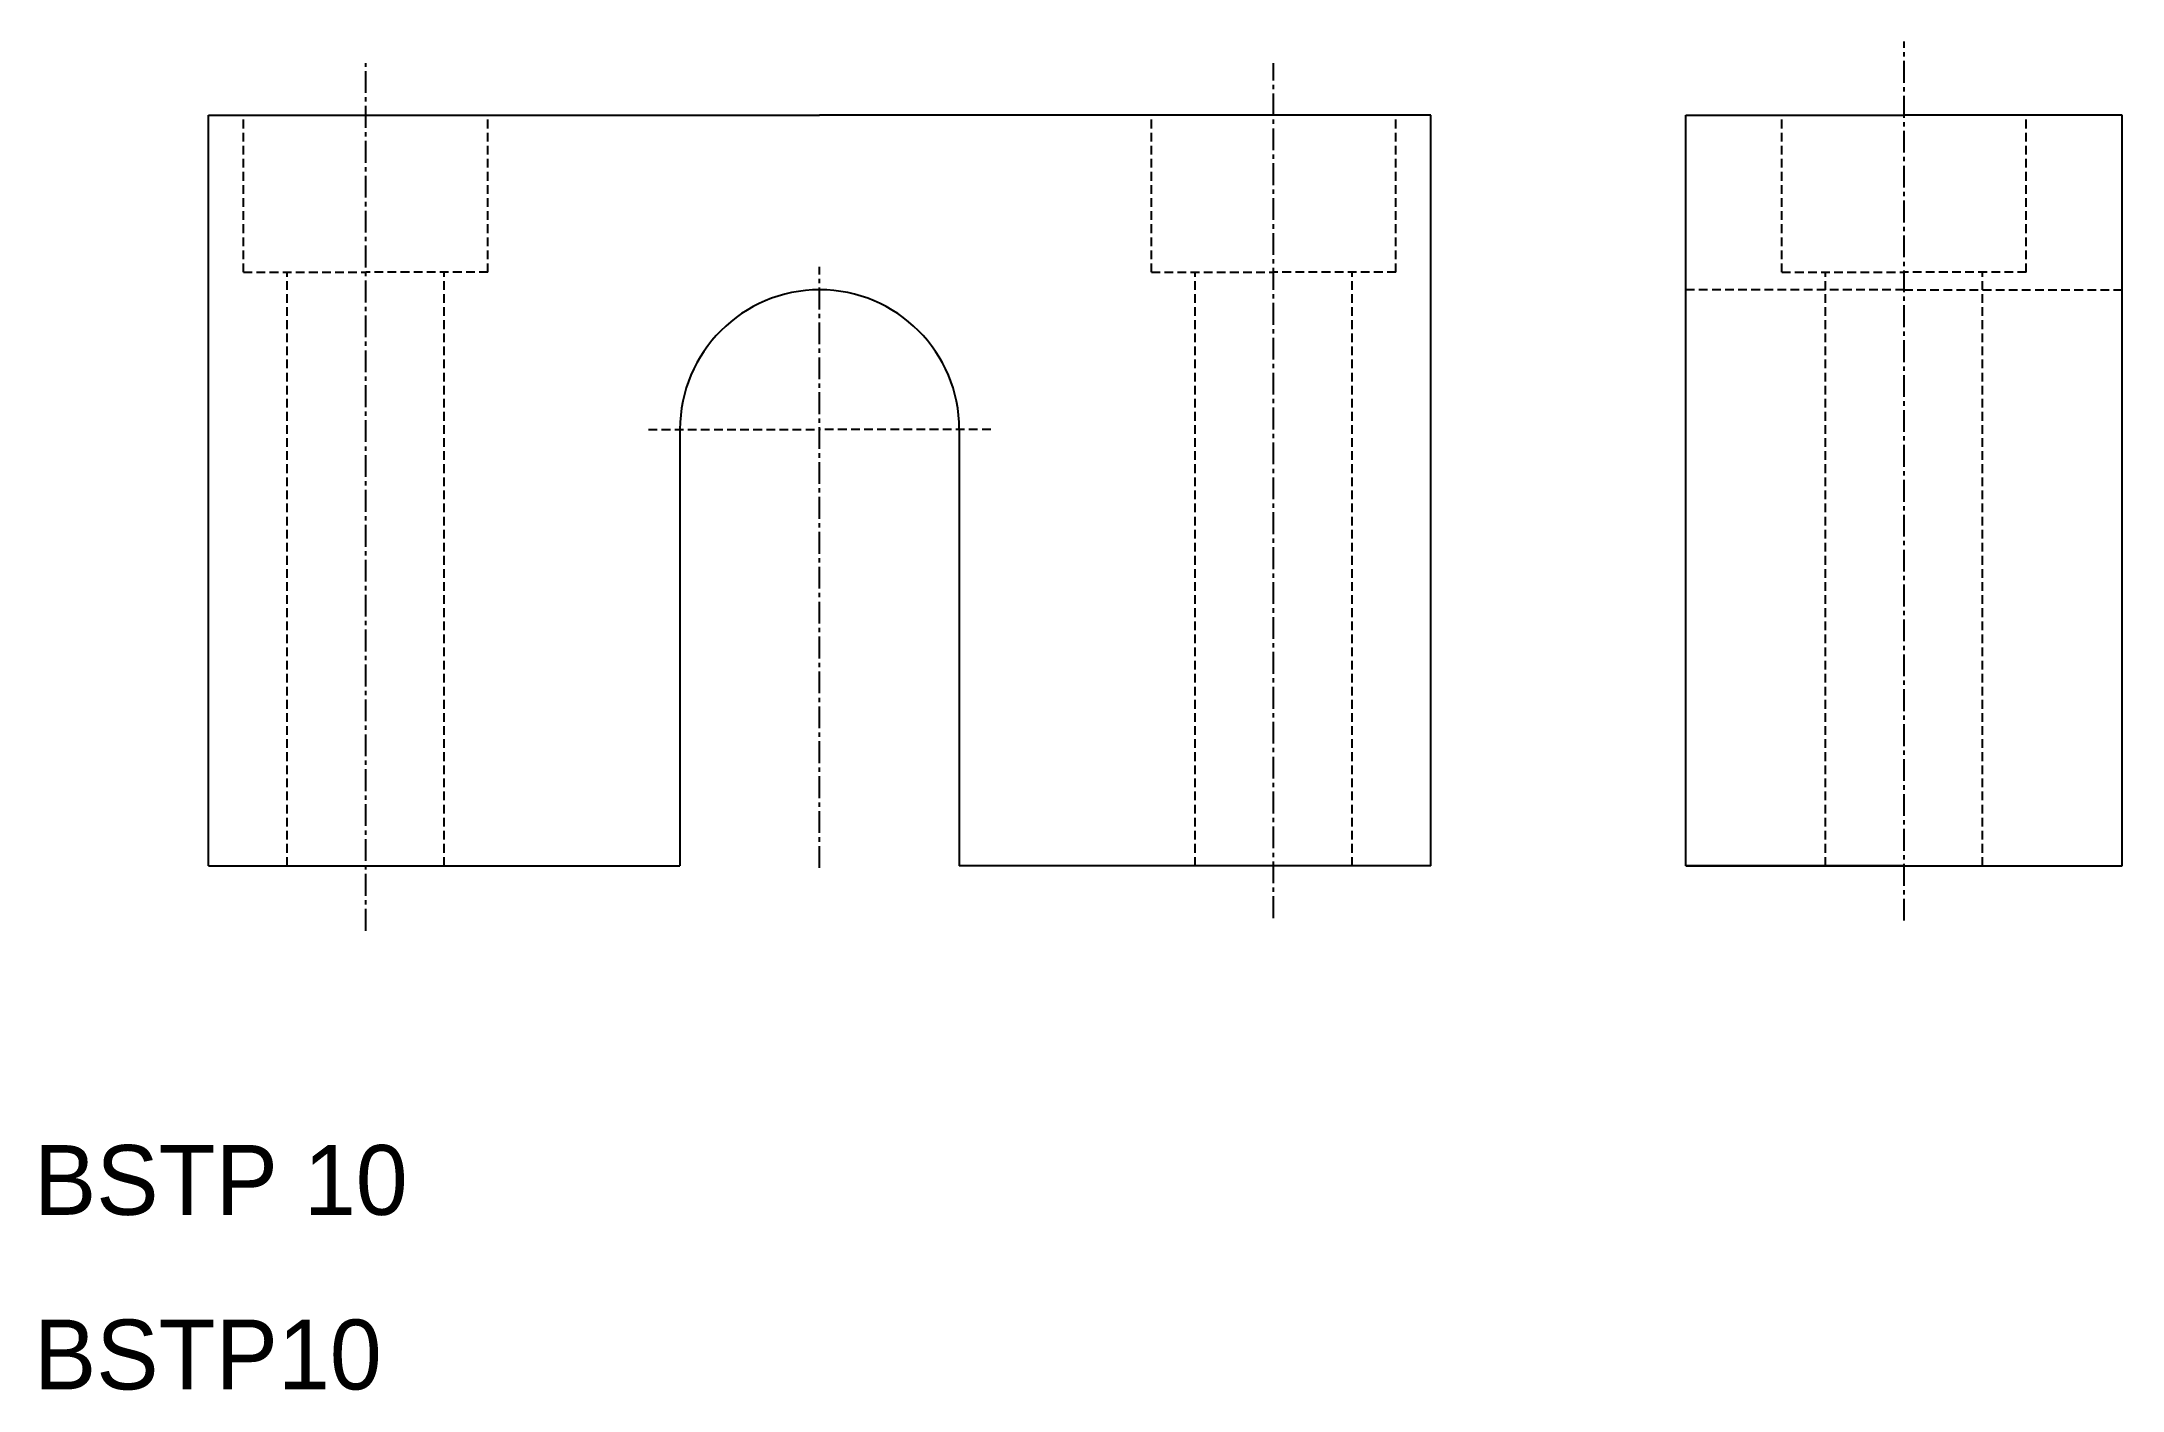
# Model space of a CAD drawing. Extents: x 10 to 130, y 10 to 87.
import ezdxf

# ---------------------------------------------------------------- set-up
doc = ezdxf.new("R2010")
doc.units = 0
doc.linetypes.add('CENTER', pattern=[2, 1.25, -0.25, 0.25, -0.25])
doc.linetypes.add('DASHED', pattern=[0.75, 0.5, -0.25])
doc.layers.get('0').update_dxf_attribs({"linetype": 'CONTINUOUS'})
doc.layers.add('CENTER', color=1, linetype='CENTER')

msp = doc.modelspace()

# ---------------------------------------------------------------- linework, layer by layer
at = {"color": 0}
for p, q in [((20, 40), (20, 83)), ((90, 40), (90, 83))]:
    msp.add_line(p, q, dxfattribs=at)
at = {"color": 7, "linetype": 'CONTINUOUS'}
for p, q in [((20, 83), (55, 83)), ((90, 83), (55, 83)), ((104.61, 40), (104.61, 83)), ((104.61, 83), (117.11, 83)), ((129.61, 83), (117.11, 83)), ((129.61, 40), (129.61, 83)), ((47, 65), (47, 40)), ((63, 65), (63, 40)), ((20, 40), (47, 40)), ((90, 40), (63, 40)), ((117.11, 40), (104.61, 40)), ((104.61, 40), (129.61, 40)), ((117.11, 40), (129.61, 40))]:
    msp.add_line(p, q, dxfattribs=at)
at = {"color": 3, "linetype": 'DASHED'}
for p, q in [((22, 74), (22, 83)), ((36, 74), (36, 83)), ((74, 74), (74, 83)), ((88, 74), (88, 83)), ((110.11, 74), (110.11, 83)), ((124.11, 74), (124.11, 83)), ((22, 74), (29, 74)), ((24.5, 40), (24.5, 74)), ((36, 74), (29, 74)), ((33.5, 40), (33.5, 74)), ((74, 74), (81, 74)), ((76.5, 40), (76.5, 74)), ((88, 74), (81, 74)), ((85.5, 40), (85.5, 74)), ((110.11, 74), (117.11, 74)), ((112.61, 40), (112.61, 74)), ((124.11, 74), (117.11, 74)), ((121.61, 40), (121.61, 74)), ((117.11, 73), (104.61, 73)), ((117.11, 73), (129.61, 73))]:
    msp.add_line(p, q, dxfattribs=at)
at = {"color": 7, "linetype": 'CONTINUOUS'}
for start, end in [(90, 180), (0, 90)]:
    msp.add_arc((55, 65), 8, start, end, dxfattribs=at)
at = {"layer": 'CENTER', "color": 1, "linetype": 'CENTER'}
for p, q in [((117.11, 36.86), (117.11, 87.22)), ((29, 36.28), (29, 85.99)), ((81, 37), (81, 85.99)), ((55, 39.88), (55, 74.31))]:
    msp.add_line(p, q, dxfattribs=at)
at = {"layer": 'CENTER', "color": 1, "linetype": 'DASHED'}
for p in [(45.2, 65), (64.8, 65)]:
    msp.add_line(p, (55, 65), dxfattribs=at)

# ---------------------------------------------------------------- texts
at = {"color": 7, "linetype": 'CONTINUOUS'}
for s, p in [('BSTP 10', (10, 20)), ('BSTP10', (10, 10))]:
    msp.add_text(s, height=4, dxfattribs=at).set_placement(p)

doc.saveas('drawing.dxf')
